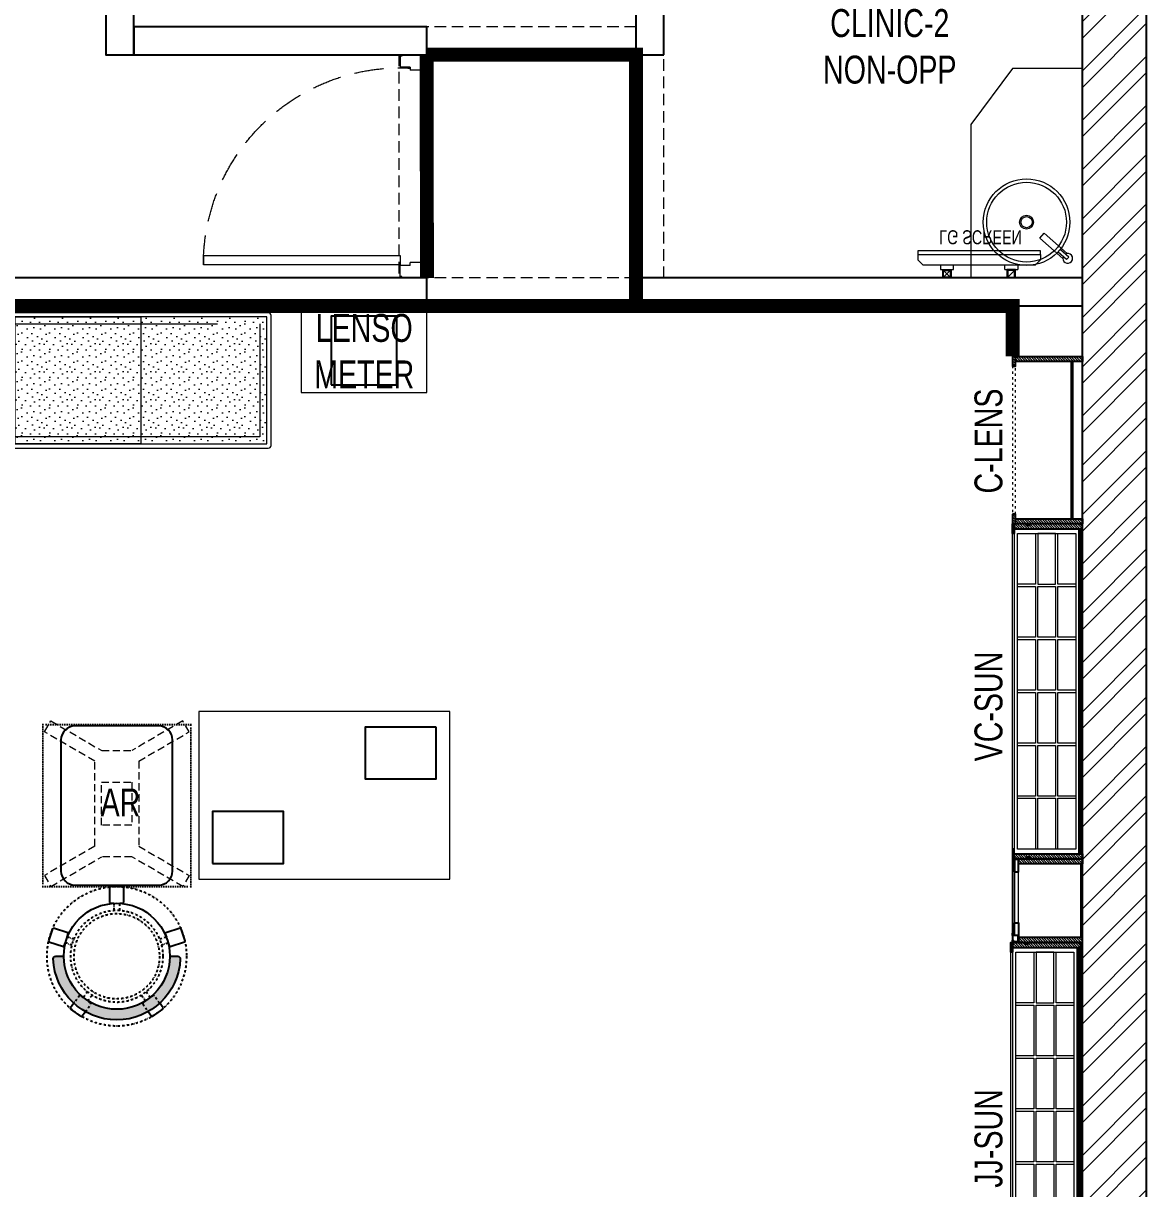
# Model space of a CAD drawing. Header units: feet. Extents: x 7095689 to 7102685, y -5286625 to -5269918.
# Drawn here: x 7098648 to 7102685, y -5277931 to -5273756 of the extents above; entities that cross this region are included whole.
import ezdxf

# ---------------------------------------------------------------- set-up
doc = ezdxf.new("R2010")
doc.units = ezdxf.units.FT
doc.header["$LTSCALE"] = 33
doc.header["$MEASUREMENT"] = 0
for name, pattern in [('a_p6_plan_L18$0$HIDDEN', [0.375, 0.25, -0.125]), ('ACAD_ISO03W100', [30, 12, -18]), ('DASHDOT2', [0.5, 0.25, -0.125, 0, -0.125]), ('DOT', [0.25, 0, -0.25]), ('HIDDEN2', [4.7624999999999975, 3.174999999999998, -1.587499999999999])]:
    doc.linetypes.add(name, pattern=pattern)
doc.layers.add('A-WALL', color=1, linetype='Continuous')
doc.layers.add('LAMINATE FINISH', color=80, linetype='Continuous')
for name, color, linetype, lineweight in [('Door', 2, 'Continuous', 13), ('Floor-Unit', 1, 'Continuous', 13), ('HATCH', 9, 'Continuous', 9), ('HIDDEN LINE', 177, 'Continuous', 0), ('LENS-DIM', 252, 'Continuous', 5), ('LENS-DOOR', 34, 'Continuous', 20), ('LENS-HATCH', 251, 'Continuous', 5), ('LENS-PARTITION', 21, 'Continuous', 25), ('LENS-TEXT', 31, 'Continuous', 5), ('LENS_CURTAIN', 5, 'a_p6_plan_L18$0$HIDDEN', 9), ('LENS_DIMENSION', 193, 'Continuous', 0), ('LK-FF&E FLOOR', 1, 'Continuous', 9), ('LK-FF&E WALL', 1, 'Continuous', 9), ('LK-FURNITURE', 13, 'Continuous', 9), ('LK-IT', 3, 'Continuous', 18), ('LK-MIRROR', 133, 'Continuous', 13), ('LK-TILES FINISH', 251, 'Continuous', 5), ('LN-ELEVATION-1', 81, 'Continuous', 25), ('LN-ELEVATION-2', 103, 'Continuous', 20), ('LN-ELEVATION-3', 125, 'Continuous', 18), ('LN-ELEVATION-4', 145, 'Continuous', 13), ('LN-ELEVATION-5', 167, 'Continuous', 5), ('LN-HATCH', 251, 'Continuous', 0), ('PLANO-TXT', 252, 'Continuous', 5), ('TV', 92, 'Continuous', 18)]:
    doc.layers.add(name, color=color, linetype=linetype, lineweight=lineweight)
doc.styles.add('LK TXT', font='GILC____.TTF', dxfattribs={"height": 100})
doc.styles.get("Standard").update_dxf_attribs({"font": 'GILC____.TTF'})
pattern_1 = [(45, (7858054.083674966, 3504049.203216764), (-4.490128060534575, 4.490128060534575), [])]
pattern_2 = [(45, (3990327.293469645, 1709214.691590092), (-4.490128060534575, 4.490128060534575), [])]

# ---------------------------------------------------------------- blocks, each defined once
blk = doc.blocks.new('A$C3e6d6f2c')
at = {"layer": 'LN-HATCH'}
h = blk.add_hatch(dxfattribs=at)
h.set_pattern_fill('ANSI32', color=256, scale=333, angle=180)
h.set_pattern_definition([(225, (-7165569.344825255, 5284771.454142875), (88.29995930067012, -88.29995930067015), []), (225, (-7165628.21146469, 5284771.454142875), (88.29995930067012, -88.29995930067015), [])])
h.paths.add_polyline_path([(4818.46439825464, -1208.60771666374), (4588.46439825464, -1208.60771666374), (4588.46439825464, -3667.607716663741), (4818.46439825464, -3667.607716663741)])
h.paths.add_polyline_path([(4807.134227598012, 11289.39228333626), (4577.134227597155, 11289.39228333626), (4577.134227597155, -923.6077166637405), (4807.134227597154, -923.6077166637405)])
at = {"layer": 'A-WALL'}
for p, q in [((4577.134227597155, -923.6077166637405), (4577.134227597155, 11289.39228333626)), ((4807.134227597154, -923.6077166637405), (4807.134227597154, 11289.39228333626))]:
    blk.add_line(p, q, dxfattribs=at)
blk = doc.blocks.new('A$C3279b96f')
at = {"layer": 'LENS-DIM', "color": 2}
blk.add_lwpolyline([(2308.735598695465, -10611.78680889215), (2308.735598695465, -748.6035301266237), (-3295.264401304536, -748.6035301256925), (-3295.264401304536, -4510.786808892153), (-3125.264401304536, -4510.786808892153), (-3125.264401304536, -5185.786808892153), (-3295.264401304536, -5185.786808892153), (-3295.264401304536, -10219.78680889215), (-3125.264401304536, -10219.78680889215), (-3125.264401304536, -10611.78680889215), (-2105.264401304536, -10611.78680889215), (-2105.264401291497, -10789.91051111743), (1545.735598698258, -10789.91051111743), (1545.735598695464, -10611.78680889215)], close=True, dxfattribs=at)
blk.add_blockref('A$C3e6d6f2c', (-2268.398628901691, -9688.179092228413), dxfattribs=at)
blk = doc.blocks.new('AR')
at = {"layer": 'LN-ELEVATION-2', "linetype": 'DOT', "lineweight": 25}
blk.add_lwpolyline([(0, 13.41378593863919), (530, 13.41378593863919), (530, 593.4137859386392), (0, 593.4137859386392)], close=True, dxfattribs=at)
at = {"layer": 'LN-ELEVATION-2', "lineweight": 25}
blk.add_lwpolyline([(465, 68.22063546301797), (465, 538.2206354630179, 0.4142135623730951), (415, 588.2206354630177), (115, 588.2206354630177, 0.4142135623730951), (65, 538.2206354630179), (65, 68.22063546301797, 0.4142135623730951), (115, 18.22063546301797), (415, 18.22063546301797, 0.4142135623730951)], format="xyb", close=True, dxfattribs=at)
at = {"layer": 'LN-ELEVATION-4', "linetype": 'HIDDEN2', "ltscale": 0.25}
for points in [[(185.8456009030342, 448.8780772723258), (5.888936847448348, 554.0078910568263), (28.48512306064368, 593.350836840691), (211.0874861851335, 486.6754184374586)], [(344.154399111867, 448.8780772762837), (524.1110631600021, 554.0078910947777), (501.5148769393563, 593.3508368753828), (318.9125138223171, 486.6754184374586)], [(211.0874861851335, 486.6754184376913), (318.9125138223171, 486.6754184376913)], [(185.8456009030342, 144.472759603057), (185.8456009030342, 448.8780772723258)], [(344.154399111867, 448.8780772762837), (344.154399111867, 144.4727595990989)], [(185.8456009030342, 144.472759603057), (5.888936847448348, 39.34294581855647), (28.48512306064368, 3.46917659e-08), (211.0874861851335, 106.6754184379242)], [(344.154399111867, 144.4727595990989), (524.1110631600021, 39.34294578060508), (501.5148769393563, 0), (318.9125138223171, 106.6754184379242)], [(318.9125138223171, 106.6754184376914), (211.0874861851335, 106.6754184376914)]]:
    blk.add_lwpolyline(points, dxfattribs=at)
blk.add_lwpolyline([(210.8456009030342, 373.9866790841333), (319.154399111867, 373.9866790841333), (319.154399111867, 219.3641577917151), (210.8456009030342, 219.3641577917151)], close=True, dxfattribs=at)
blk = doc.blocks.new('DR STOOL')
at = {"layer": 'HATCH'}
h = blk.add_hatch(dxfattribs=at)
h.set_pattern_fill('ANSI36', color=250, angle=-90.00000000000001)
h.set_pattern_definition([(315, (-227.8099174643867, 917.3997257252777), (6.173926083235043, -1.683798022700468), [7.9375, -1.587499999999999, 0, -1.587499999999999])])
edge = h.paths.add_edge_path()
edge.add_line((-190.0000000041909, 4.511094e-10), (-218.6899174675346, 4.511094e-10))
edge.add_arc((-218.6899174670689, 9.120000000388245), 9.119999999940092, 177.6119845363388, 269.9999999996136, ccw=False)
edge.add_arc((-1.8626451e-09, 3.565219e-10), 228.000000002257, 2.3880154632688004, 177.6119845367313, ccw=False)
edge.add_arc((218.6899174633436, 9.120000000497384), 9.120000000051716, -90.00000000034493, 2.3880154629299, ccw=False)
edge.add_line((218.6899174633436, 4.511094e-10), (190, 4.511094e-10))
edge.add_arc((-1.8626451e-09, 4.511094e-10), 190.000000001979, -1.27e-14, 180)
at = {"layer": 'LN-ELEVATION-1', "color": 1, "ltscale": 100}
for p, q in [((-128.6221585394814, 215.4841044476634), (-165.2704676063731, 189.0243927398114)), ((-124.7228340068832, 214.8545704018979), (-128.6221585394814, 215.4841044476634)), ((-112.6981821293011, 198.1996966340157), (-124.7228340068832, 214.8545704018979)), ((124.7553772013634, 214.9803744515593), (112.5488144652918, 198.2845540212292)), ((128.7014972954057, 215.5933048763618), (124.7553772013634, 214.9803744515593)), ((128.7014972954057, 215.5933048763618), (124.7553772013634, 214.9803744515593)), ((165.1911288509145, 188.915192311113), (128.7014972954057, 215.5933048763618)), ((165.1911288509145, 188.915192311113), (128.7014972954057, 215.5933048763618)), ((-165.2704676063731, 189.0243927398114), (-165.9069543029182, 185.0820035930228)), ((-165.9069543029182, 185.0820035930228), (-153.8003208162263, 168.3135803133482)), ((153.6734594982117, 168.4294150282658), (165.7973639420234, 185.0121775862135)), ((165.7973639420234, 185.0121775862135), (165.1911288509145, 188.915192311113)), ((165.7973639420234, 185.0121775862135), (165.1911288509145, 188.915192311113)), ((-191.2928382232785, -35.45407700946089), (-242.9550312487409, -52.24013893969095)), ((-187.9259491492994, -37.1695928365807), (-191.2928382232785, -35.45407700946089)), ((-184.1424400564283, -48.81403796559607), (-187.9259491492994, -37.1695928365807)), ((188.0651108901948, -36.96233201187715), (184.0504167033359, -49.19388854173303)), ((191.3981811110861, -35.27656588272658), (188.0651108901948, -36.96233201187715)), ((243.0100176925771, -52.21682526778022), (191.3981811110861, -35.27656588272658)), ((-242.9550312487409, -52.24013893969095), (-244.7482102331705, -55.75945052818861)), ((-244.7482102331705, -55.75945052818861), (-230.7800458371639, -98.74904560100549)), ((-173.8639617776498, -80.4479453730819), (-177.8421125086024, -68.2044548037811)), ((-175.5596735184081, -83.7759667420105), (-173.8639617776498, -80.4479453730819)), ((177.6922140880488, -68.56540505095472), (173.8739495249465, -80.1985000452405)), ((173.8739495249465, -80.1985000452405), (175.5794035866856, -83.5704969359358)), ((230.715890809428, -98.7280946081737), (244.8123673382215, -55.78040257930116)), ((244.8123673382215, -55.78040257930116), (243.0100176925771, -52.21682526778022)), ((-230.7800458371639, -98.74904560100549), (-227.2218665438704, -100.5620286722478)), ((-227.2218665438704, -100.5620286722478), (-175.5596735184081, -83.7759667420105)), ((175.5794035866856, -83.5704969359358), (227.1912401677109, -100.5107563209894)), ((227.1912401677109, -100.5107563209894), (230.715890809428, -98.7280946081737)), ((-22.72193054761737, -190.2142363802995), (-25.39390889601782, -192.886214728569)), ((-25.39390889601782, -192.886214728569), (-25.39390889601782, -247.2070584567482)), ((-10.47823652112856, -190.2142363802995), (-22.72193054761737, -190.2142363802995)), ((22.78362171910703, -190.2142363802995), (9.910054048988968, -190.2142363802995)), ((25.42475448176265, -192.8553691428751), (22.78362171910703, -190.2142363802995)), ((25.42475448176265, -247.1762128710543), (25.42475448176265, -192.8553691428751)), ((-25.39390889601782, -247.2070584567482), (-22.60096735274419, -250)), ((-22.60096735274419, -250), (22.60096735274419, -250)), ((22.60096735274419, -250), (25.42475448176265, -247.1762128710543))]:
    blk.add_line(p, q, dxfattribs=at)
at = {"layer": 'LN-ELEVATION-1', "linetype": 'DASHDOT2'}
for p, q in [((-153.8003208162263, 168.3135803133482), (-134.1093360339291, 141.0403694751003)), ((-92.92521573789418, 170.8129362839827), (-112.6981821293011, 198.1996966340157)), ((-103.4542870586738, 159.9154408004979), (-93.52748446213081, 167.0824927485227)), ((-93.52748446213081, 167.0824927485227), (-92.92521573789418, 170.8129362839827)), ((112.5488144652918, 198.2845540212292), (92.69529851106927, 171.1294289919315)), ((92.69529851106927, 171.1294289919315), (93.26858203159645, 167.4385604566923)), ((93.26858203159645, 167.4385604566923), (103.6608748426661, 159.8406005539291)), ((133.7372852512635, 141.1612321265929), (153.6734594982117, 168.4294150282658)), ((-134.1093360339291, 141.0403694751003), (-130.4219571123831, 140.4450534014686)), ((-130.4219571123831, 140.4450534014686), (-119.9844727469608, 147.9808124662595)), ((-119.9844727469608, 147.9808124662595), (-105.3687285655178, 126.9741353208374)), ((-88.15393704269081, 139.4771787207864), (-103.4542870586738, 159.9154408004979)), ((103.6608748426661, 159.8406005539291), (88.19885099539533, 139.4487815762331)), ((105.4096150295809, 126.94019481352), (120.1194891873747, 147.8074627162714)), ((120.1194891873747, 147.8074627162714), (130.0033113472163, 140.5812532722048)), ((130.0033113472163, 140.5812532722048), (133.7372852512635, 141.1612321265929)), ((-159.954806596972, -40.49024384317454), (-184.1424400564283, -48.81403796559607)), ((184.0504167033359, -49.19388854173303), (159.8786162491887, -40.79004861696012)), ((-177.8421125086024, -68.2044548037811), (-153.4148110738024, -60.73628028803068)), ((153.3006618716754, -61.02382378749462), (177.6922140880488, -68.56540505095472)), ((-10.92024635523557, -164.6382343793375), (-10.47823652112856, -190.2142363802995)), ((9.910054048988968, -190.2142363802995), (10.35584833659231, -164.674698740353))]:
    blk.add_line(p, q, dxfattribs=at)
at = {"layer": 'LN-ELEVATION-1', "color": 1, "ltscale": 100}
blk.add_lwpolyline([(-190.0000000023283, 0), (-218.6899174656719, 0, -0.4264743413925903), (-227.8019973598421, 9.5, -0.959166304662544), (227.8019973593764, 9.5, -0.4264743413925903), (218.6899174647406, 0), (190.0000000013969, 0)], format="xyb", dxfattribs=at)
at = {"layer": 'LN-ELEVATION-1', "linetype": 'DASHDOT2'}
for radius in [250, 165, 153]:
    blk.add_circle((0, 0), radius, dxfattribs=at)
at = {"layer": 'LN-ELEVATION-1', "color": 1, "ltscale": 100}
blk.add_circle((0, 0), 190, dxfattribs=at)
blk = doc.blocks.new('A$C2242eb7d')
at = {"layer": 'LN-ELEVATION-1'}
for points in [[(55.5, 851), (55.5, 596), (241.5, 596), (241.5, 851)], [(544.5, 49), (544.5, 304), (358.5, 304), (358.5, 49)]]:
    blk.add_lwpolyline(points, close=True, dxfattribs=at)
at = {"layer": 'LN-ELEVATION-2'}
blk.add_lwpolyline([(0, 0), (600, 0), (600, 900), (0, 900)], close=True, dxfattribs=at)
blk = doc.blocks.new('rtf')
at = {"color": 0, "linetype": 'ByBlock', "lineweight": -2}
for p, q in [((16412.5253540573, -172798.8148984113), (16452.40026456733, -172798.8148984113)), ((16412.5253540573, -172810.8148984113), (16412.5253540573, -172798.8148984113)), ((16425.26329468148, -172793.1007600746), (16535.26329468148, -172793.1007600746)), ((16535.26329468148, -172793.1007600746), (16535.26329468148, -172817.1007600746)), ((16412.5253540573, -172810.8148984113), (16452.40026456733, -172810.8148984113)), ((16425.26329468148, -172817.1007600746), (16535.26329468148, -172817.1007600746))]:
    blk.add_line(p, q, dxfattribs=at)
for centre, radius, start, end in [((16412.5253540573, -172805.1007600746), 17.5, 21.05058810897431, 340.9421780194656), ((16444.53660690578, -172804.8148984114), 9.891264419597851, 322.656233941354, 37.34376605891414)]:
    blk.add_arc(centre, radius, start, end, dxfattribs=at)
blk = doc.blocks.new('dsg')
at = {"color": 0, "linetype": 'ByBlock', "lineweight": -2}
for radius in [155, 143, 25, 20]:
    blk.add_circle((11491.5035008227, -171102.5847399924), radius, dxfattribs=at)
blk.add_blockref('rtf', (-5117.472106590168, 1702.9323767405), dxfattribs=at)
blk = doc.blocks.new('CLINIC SCREEN')
at = {"layer": 'TV'}
for p, q in [((-103.1090284836336, 42.85441964946222), (-127.4114311772946, 18.55201695591665)), ((-127.4114311772946, 42.85441964946222), (-103.1090284836336, 18.55201695591665)), ((102.7052824410566, 42.85441964946222), (127.007685134602, 18.55201695591665))]:
    blk.add_line(p, q, dxfattribs=at)
at = {"layer": 'TV', "ltscale": 12}
for p, q in [((-220.0000000000082, -19.41163062257681), (-200.5883693773149, 0)), ((200.5883693773149, 0), (-200.5883693773149, 0)), ((-138.5315413423604, 0), (-138.5315413423604, 15.514207008644)), ((-138.5315413423604, 15.514207008644), (-91.98892031613741, 15.514207008644)), ((-91.98892031613741, 15.514207008644), (-91.98892031613741, 0)), ((91.98892031610741, 15.514207008644), (91.98892031610741, 0)), ((91.98892031610741, 15.514207008644), (138.5315413423595, 15.514207008644)), ((138.5315413423595, 0), (138.5315413423595, 15.514207008644)), ((219.9999999999918, -19.41163062257681), (200.5883693773149, 0)), ((-220.0000000000082, -38.82326124538668), (-220.0000000000082, -19.41163062257681)), ((219.9999999999918, -38.82326124538668), (219.9999999999918, -19.41163062257681))]:
    blk.add_line(p, q, dxfattribs=at)
at = {"layer": 'TV'}
for points in [[(-130.4492315140169, 15.51421661919448), (-100.0712281470269, 15.51421661919448), (-100.0712281470269, 45.89221998606814), (-130.4492315140169, 45.89221998606814)], [(-127.4114311772946, 18.55201695591665), (-103.1090284836336, 18.55201695591665), (-103.1090284836336, 42.85441964946222), (-127.4114311772946, 42.85441964946222)], [(130.0454854713243, 15.51421661919448), (99.66748210433435, 15.51421661919448), (99.66748210433435, 45.89221998606814), (130.0454854713243, 45.89221998606814)], [(127.007685134602, 18.55201695591665), (102.7052824410566, 18.55201695591665), (102.7052824410566, 42.85441964946222), (127.007685134602, 42.85441964946222)]]:
    blk.add_lwpolyline(points, close=True, dxfattribs=at)
at = {"layer": 'TV', "ltscale": 12}
blk.add_lwpolyline([(-220.0000000000082, -51.71278328332107), (-220.0000000000082, -38.82326124538668), (219.9999999999918, -38.82326124538668), (219.9999999999918, -51.71278328332107)], close=True, dxfattribs=at)
at = {"layer": 'Floor-Unit', "color": 0, "ltscale": 2, "insert": (5.199680584678389, -100.4085774972336), "char_height": 50, "attachment_point": 5}
blk.add_mtext_dynamic_manual_height_columns('LG SCREEN', width=466.4796511627907, gutter_width=12.5, heights=[0], dxfattribs=at)
blk = doc.blocks.new('*U45')
at = {"layer": 'LENS-DOOR'}
for p, q in [((548116.7076971962, 1779282.510246987), (548116.707697189, 1778576.954692886)), ((548116.7076971962, 1779282.510246987), (548150.0410305356, 1779282.510246972)), ((548150.0410305083, 1778576.954692871), (548150.0410305356, 1779282.510246972)), ((547397.2632527337, 1778571.399137374), (547402.8188082702, 1778571.399137349)), ((547397.2632527086, 1778481.319138751), (547397.2632527337, 1778571.399137374)), ((547402.818808275, 1778576.954692925), (547441.7076971763, 1778576.954692916)), ((547402.8188082702, 1778571.399137349), (547402.818808275, 1778576.954692925)), ((547441.7076971614, 1778540.843581872), (547441.7076971763, 1778576.954692916)), ((548116.707697189, 1778576.954692886), (548150.0410305083, 1778576.954692871)), ((548191.7076972028, 1778576.954692906), (548152.8188082918, 1778576.954692871)), ((548152.8188082817, 1778540.843581833), (548152.8188082918, 1778576.954692871)), ((548191.7076971926, 1778571.399137329), (548191.7076972028, 1778576.954692906)), ((548197.263252737, 1778571.399137329), (548191.7076971926, 1778571.399137329)), ((548197.2632527245, 1778481.319138741), (548197.263252737, 1778571.399137329)), ((547441.7076971614, 1778540.843581872), (547452.818808277, 1778540.843581852)), ((547452.8188082745, 1778475.76358321), (547452.818808277, 1778540.843581852)), ((548141.7076971859, 1778475.763583145), (548141.707697171, 1778540.843581803)), ((548152.8188082817, 1778540.843581833), (548141.707697171, 1778540.843581803)), ((547397.2632527086, 1778481.319138751), (547402.8188082726, 1778481.319138751)), ((547402.8188082726, 1778475.763583219), (547402.8188082726, 1778481.319138751)), ((547402.8188082726, 1778475.763583219), (547452.8188082745, 1778475.76358321)), ((548191.7076971777, 1778475.763583165), (548141.7076971859, 1778475.763583145)), ((548191.7076971777, 1778475.763583165), (548191.7076971777, 1778481.319138742)), ((548197.2632527245, 1778481.319138741), (548191.7076971777, 1778481.319138742))]:
    blk.add_line(p, q, dxfattribs=at)
at = {"layer": 'LENS-DOOR', "color": 7, "linetype": 'HIDDEN2'}
blk.add_ellipse((548150.0410305083, 1778576.954692871), major_axis=(-705.5555555628039, 0.0036726422526682), ratio=0.9999999979146821, start_param=-1.570791121506941, end_param=0.0512086788949202, dxfattribs=at)
blk = doc.blocks.new('VC HD 1200')
at = {"layer": 'LN-HATCH', "ltscale": 0.5}
h = blk.add_hatch(dxfattribs=at)
h.set_pattern_fill('ANSI31', color=256, scale=2)
h.set_pattern_definition([(45, (3760859.752907088, 1795248.935917533), (-4.490128060534575, 4.490128060534575), [])])
h.paths.add_polyline_path([(-1200, 250), (-1200, 60), (-1194, 60), (-1194, 50), (-1200, 50), (-1200, 6), (-1182, 6), (-1182, 250)])
h = blk.add_hatch(dxfattribs=at)
h.set_pattern_fill('ANSI31', color=256, scale=2)
h.set_pattern_definition(pattern_1)
h.paths.add_polyline_path([(0, 250), (0, 60), (-6, 60), (-6, 50), (0, 50), (0, 6), (-18, 6), (-18, 250)])
h = blk.add_hatch(dxfattribs=at)
h.set_pattern_fill('ANSI31', color=256, scale=2)
h.set_pattern_definition([(45, (7858047.083674965, 3504049.203216764), (-4.490128060534575, 4.490128060534575), [])])
h.paths.add_polyline_path([(-1165, 6), (-1165, 0), (-1200, 0), (-1200, 6)])
h = blk.add_hatch(dxfattribs=at)
h.set_pattern_fill('ANSI31', color=256, scale=2)
h.set_pattern_definition(pattern_1)
h.paths.add_polyline_path([(-28, 6), (-28, 0), (0, 0), (0, 6)])
at = {"layer": 'LN-ELEVATION-1', "ltscale": 0.5}
for points in [[(-1200, 250), (-1200, 60), (-1194, 60), (-1194, 50), (-1200, 50), (-1200, 6), (-1182, 6), (-1182, 250)], [(-18, 238), (-1182, 238), (-1182, 244), (-18, 244)], [(0, 250), (0, 60), (-6, 60), (-6, 50), (0, 50), (0, 6), (-18, 6), (-18, 250)], [(-1165, 6), (-1165, 0), (-1200, 0), (-1200, 6)], [(-35, 6), (-35, 0), (0, 0), (0, 6)]]:
    blk.add_lwpolyline(points, close=True, dxfattribs=at)
at = {"layer": 'LN-ELEVATION-3', "ltscale": 0.5}
for p, q in [((-1182, 250), (-18, 250)), ((-1165, 6), (-35, 6)), ((-35, 0), (-1165, 0))]:
    blk.add_line(p, q, dxfattribs=at)
for points in [[(-1165.000000000465, 226), (-35, 226), (-35, 18), (-1165.000000000465, 18)], [(-1165.000000000465, 226), (-983.3333333334886, 226), (-983.3333333334886, 162), (-1165.000000000465, 162)], [(-975.3333333334886, 226), (-793.6666666665112, 226), (-793.6666666665112, 162), (-975.3333333334886, 162)], [(-785.6666666665112, 226), (-603.9999999995342, 226), (-603.9999999995342, 162), (-785.6666666665112, 162)], [(-595.9999999995342, 226), (-414.3333333325572, 226), (-414.3333333325572, 162), (-595.9999999995342, 162)], [(-406.3333333325572, 226), (-224.6666666655801, 226), (-224.6666666655801, 162), (-406.3333333325572, 162)], [(-216.6666666655801, 226), (-34.99999999860302, 226), (-34.99999999860302, 162), (-216.6666666655801, 162)], [(-1165.000000000465, 90), (-983.3333333334886, 90), (-983.3333333334886, 154), (-1165.000000000465, 154)], [(-975.3333333334886, 154), (-793.6666666665112, 154), (-793.6666666665112, 90), (-975.3333333334886, 90)], [(-785.6666666665112, 154), (-603.9999999995342, 154), (-603.9999999995342, 90), (-785.6666666665112, 90)], [(-595.9999999995342, 154), (-414.3333333325572, 154), (-414.3333333325572, 90), (-595.9999999995342, 90)], [(-406.3333333325572, 154), (-224.6666666655801, 154), (-224.6666666655801, 90), (-406.3333333325572, 90)], [(-216.6666666655801, 154), (-34.99999999860302, 154), (-34.99999999860302, 90), (-216.6666666655801, 90)], [(-1165.000000000465, 82), (-983.3333333334886, 82), (-983.3333333334886, 18), (-1165.000000000465, 18)], [(-975.3333333334886, 82), (-793.6666666665112, 82), (-793.6666666665112, 18), (-975.3333333334886, 18)], [(-785.6666666665112, 82), (-603.9999999995342, 82), (-603.9999999995342, 18), (-785.6666666665112, 18)], [(-595.9999999995342, 82), (-414.3333333325572, 82), (-414.3333333325572, 18), (-595.9999999995342, 18)], [(-406.3333333325572, 82), (-224.6666666655801, 82), (-224.6666666655801, 18), (-406.3333333325572, 18)], [(-216.6666666655801, 82), (-34.99999999860302, 82), (-34.99999999860302, 18), (-216.6666666655801, 18)]]:
    blk.add_lwpolyline(points, close=True, dxfattribs=at)
blk = doc.blocks.new('MIRROR')
at = {"layer": 'LN-HATCH', "ltscale": 0.5}
h = blk.add_hatch(dxfattribs=at)
h.set_pattern_fill('ANSI31', color=256, scale=2)
h.set_pattern_definition([(45, (4060433.741624544, 1708720.786904081), (-4.490128060534575, 4.490128060534575), [])])
h.paths.add_polyline_path([(212.944788963403, 101.3407590774622), (230.944788963403, 101.3407590774622), (230.944788963403, -127.6592409225377), (212.944788963403, -127.6592409225377)])
h.paths.add_polyline_path([(230.944788963403, 95.34075907746227), (494.9447889634027, 95.34075907746227), (494.9447889634027, 101.3407590774622), (230.944788963403, 101.3407590774622)])
h.paths.add_polyline_path([(512.9447889634027, 101.3407590774622), (494.9447889634027, 101.3407590774622), (494.9447889634027, -127.6592409225377), (512.9447889634027, -127.6592409225377)])
at = {"layer": 'Defpoints'}
blk.add_lwpolyline([(512.9447889634027, 101.3407590774622), (212.944788963403, 101.3407590774622), (212.944788963403, -148.6592409225377), (512.9447889634027, -148.6592409225377)], close=True, dxfattribs=at)
at = {"layer": 'LN-ELEVATION-1'}
for points in [[(212.944788963403, 101.3407590774622), (230.944788963403, 101.3407590774622), (230.944788963403, -127.6592409225377), (212.944788963403, -127.6592409225377)], [(230.944788963403, 95.34075907746227), (494.9447889634027, 95.34075907746227), (494.9447889634027, 101.3407590774622), (230.944788963403, 101.3407590774622)], [(512.9447889634027, 101.3407590774622), (494.9447889634027, 101.3407590774622), (494.9447889634027, -127.6592409225377), (512.9447889634027, -127.6592409225377)], [(259.944788963403, -141.6592409225377), (259.944788963403, -127.6592409225377), (214.944788963403, -127.6592409225377), (214.944788963403, -148.6592409225377), (223.944788963403, -148.6592409225377), (223.944788963403, -147.1592409225377), (216.444788963403, -147.1592409225377), (216.444788963403, -141.6592409225377)], [(442.944788963403, -141.6592409225377), (442.944788963403, -127.6592409225377), (487.9447889634028, -127.6592409225377), (487.9447889634028, -148.6592409225377), (478.9447889634026, -148.6592409225377), (478.9447889634026, -147.1592409225377), (486.4447889634027, -147.1592409225377), (486.4447889634027, -141.6592409225377)], [(504.944788963403, -148.6592409225377), (504.944788963403, -147.1592409225377), (509.444788963403, -147.1592409225377), (509.444788963403, -129.1592409225377), (487.9447889634028, -129.1592409225377), (487.9447889634028, -127.6592409225377), (510.9447889634028, -127.6592409225377), (510.9447889634028, -148.6592409225377)]]:
    blk.add_lwpolyline(points, close=True, dxfattribs=at)
at = {"layer": 'LN-ELEVATION-2', "color": 4, "lineweight": 0}
blk.add_lwpolyline([(216.444788963403, -141.6592409225377), (486.4447889634027, -141.6592409225377), (486.4447889634027, -147.1592409225377), (216.444788963403, -147.1592409225377)], close=True, dxfattribs=at)
at = {"layer": 'LN-ELEVATION-2'}
blk.add_lwpolyline([(259.944788963403, -141.6592409225377), (442.944788963403, -141.6592409225377), (442.944788963403, -127.6592409225377), (259.944788963403, -127.6592409225377)], close=True, dxfattribs=at)
at = {"layer": 'LN-ELEVATION-4', "ltscale": 0.5}
blk.add_line((478.9447889634026, -148.6592409225377), (223.944788963403, -148.6592409225377), dxfattribs=at)
blk = doc.blocks.new('CLENS 600')
at = {"layer": 'LN-HATCH', "ltscale": 0.5}
h = blk.add_hatch(dxfattribs=at)
h.set_pattern_fill('ANSI31', color=256, scale=2)
h.set_pattern_definition(pattern_2)
h.paths.add_polyline_path([(-600, 0), (-582, 0), (-582, -240), (-600, -240)])
h = blk.add_hatch(dxfattribs=at)
h.set_pattern_fill('ANSI31', color=256, scale=2)
h.set_pattern_definition([(45, (3975657.572909575, 1709214.691590092), (-4.490128060534575, 4.490128060534575), [])])
h.paths.add_polyline_path([(-18, 0), (0, 0), (0, -240), (-18, -240)])
h = blk.add_hatch(dxfattribs=at)
h.set_pattern_fill('ANSI31', color=256, scale=2)
h.set_pattern_definition([(45, (3990252.293469645, 1709214.691590092), (-4.490128060534575, 4.490128060534575), [])])
h.paths.add_polyline_path([(-582, -40), (-18, -40), (-18, -34), (-582, -34)])
h = blk.add_hatch(dxfattribs=at)
h.set_pattern_fill('ANSI31', color=256, scale=2)
h.set_pattern_definition(pattern_2)
h.paths.add_polyline_path([(-600, -250), (-565, -250), (-565, -240), (-600, -240)])
h = blk.add_hatch(dxfattribs=at)
h.set_pattern_fill('ANSI31', color=256, scale=2)
h.set_pattern_definition([(45, (3990177.293469646, 1709214.691590092), (-4.490128060534575, 4.490128060534575), [])])
h.paths.add_polyline_path([(-35, -250), (0, -250), (0, -240), (-35, -240)])
at = {"layer": 'HIDDEN LINE', "linetype": 'ACAD_ISO03W100', "ltscale": 0.02}
for p, q in [((-35, -240), (-565, -240)), ((-565, -250), (-35, -250))]:
    blk.add_line(p, q, dxfattribs=at)
at = {"layer": 'LN-ELEVATION-1', "ltscale": 0.5}
for points in [[(-600, 0), (-582, 0), (-582, -240), (-600, -240)], [(-18, 0), (0, 0), (0, -240), (-18, -240)], [(-582, -40), (-18, -40), (-18, -34), (-582, -34)], [(-600, -250), (-565, -250), (-565, -240), (-600, -240)], [(-35, -250), (0, -250), (0, -240), (-35, -240)]]:
    blk.add_lwpolyline(points, close=True, dxfattribs=at)
at = {"layer": 'LN-ELEVATION-4'}
blk.add_line((-18, 0), (-582, 0), dxfattribs=at)
blk = doc.blocks.new('LENSOMETER')
at = {"layer": 'LN-ELEVATION-1'}
blk.add_lwpolyline([(107.5, 27), (342.5, 27), (342.5, 273), (107.5, 273)], close=True, dxfattribs=at)
at = {"layer": 'LN-ELEVATION-2'}
blk.add_lwpolyline([(0, 300), (0, 0), (450, 0), (450, 300)], close=True, dxfattribs=at)
blk = doc.blocks.new('3 seater Bench 1385')
at = {"layer": 'LENS-HATCH', "lineweight": 0}
h = blk.add_hatch(dxfattribs=at)
h.set_pattern_fill('STIP1', color=177, scale=100, angle=269.9999999999999, pattern_type=2)
h.set_pattern_definition([(270, (6617025.245374651, -170439.1063060568), (100, -1.516e-13), [0, -100]), (270, (6617009.245374652, -170451.1063060568), (100, -1.516e-13), [0, -100]), (270, (6616985.245374652, -170446.1063060568), (100, -1.516e-13), [0, -100]), (270, (6616962.245374652, -170481.1063060568), (100, -1.516e-13), [0, -100]), (270, (6616998.245374652, -170478.1063060568), (100, -1.516e-13), [0, -100]), (270, (6617022.245374652, -170505.1063060568), (100, -1.516e-13), [0, -100]), (270, (6617029.245374651, -170470.1063060568), (100, -1.516e-13), [0, -100]), (270, (6616988.245374651, -170512.1063060568), (100, -1.516e-13), [0, -100]), (270, (6616956.245374652, -170507.1063060568), (100, -1.516e-13), [0, -100]), (270, (6616941.245374651, -170433.1063060568), (100, -1.516e-13), [0, -100]), (270, (6616961.245374652, -170451.1063060568), (100, -1.516e-13), [0, -100]), (270, (6616942.245374652, -170465.1063060568), (100, -1.516e-13), [0, -100]), (270, (6617006.245374652, -170526.1063060568), (100, -1.516e-13), [0, -100]), (270, (6616981.245374652, -170494.1063060568), (100, -1.516e-13), [0, -100]), (270, (6617014.245374652, -170486.1063060568), (100, -1.516e-13), [0, -100]), (270, (6617005.245374651, -170503.1063060568), (100, -1.516e-13), [0, -100]), (270, (6616978.245374651, -170467.1063060568), (100, -1.516e-13), [0, -100]), (270, (6617032.245374652, -170495.1063060568), (100, -1.516e-13), [0, -100]), (270, (6616973.245374651, -170526.1063060568), (100, -1.516e-13), [0, -100]), (270, (6616943.245374651, -170523.1063060568), (100, -1.516e-13), [0, -100])])
h.paths.add_polyline_path([(677.5000000004657, 227.5), (225.8333333334885, 227.5), (225.8333333334885, -227.5), (677.5000000004657, -227.5)])
h.paths.add_polyline_path([(-225.8333333334885, 227.5), (225.8333333334885, 227.5), (225.8333333334885, -227.5), (-225.8333333334885, -227.5)])
h.paths.add_polyline_path([(-677.5000000004657, 227.5), (-225.8333333334885, 227.5), (-225.8333333334885, -227.5), (-677.5000000004657, -227.5)])
at = {"layer": 'LN-ELEVATION-2', "ltscale": 0.5}
for points in [[(-677.5000000004657, 227.5), (-225.8333333334885, 227.5), (-225.8333333334885, -227.5), (-677.5000000004657, -227.5)], [(-225.8333333334885, 227.5), (225.8333333334885, 227.5), (225.8333333334885, -227.5), (-225.8333333334885, -227.5)], [(677.5000000004657, 227.5), (225.8333333334885, 227.5), (225.8333333334885, -227.5), (677.5000000004657, -227.5)]]:
    blk.add_lwpolyline(points, close=True, dxfattribs=at)
at = {"layer": 'LN-ELEVATION-5', "ltscale": 0.5}
blk.add_lwpolyline([(682.4999999995343, 242.5), (-682.5000000004655, 242.5, 0.4142135623730951), (-692.5000000004655, 232.5), (-692.5000000004655, -232.5, 0.4142135623730951), (-682.5000000004655, -242.5), (682.4999999995343, -242.5, 0.4142135623730951), (692.4999999995343, -232.5), (692.4999999995343, 232.5, 0.4142135623730951)], format="xyb", close=True, dxfattribs=at)
blk.add_lwpolyline([(677.4999999995343, 227.5), (-677.5000000004657, 227.5), (-677.5000000004657, -227.5), (677.4999999995343, -227.5)], close=True, dxfattribs=at)
at = {"layer": 'LN-ELEVATION-5', "linetype": 'HIDDEN2', "ltscale": 11}
blk.add_lwpolyline([(-652.5000000004657, 202.5), (652.5000000004657, 202.5), (652.5000000004657, -202.5), (-652.5000000004657, -202.5)], close=True, dxfattribs=at)

msp = doc.modelspace()

# ---------------------------------------------------------------- linework, layer by layer
at = {"layer": 'LAMINATE FINISH', "color": 85, "linetype": 'ACAD_ISO03W100', "ltscale": 0.05, "const_width": 50}
for points in [[(7100093.659702984, -5273868.314394124), (7100094.428591811, -5274668.314394149)], [(7097443.659702983, -5274768.314394149), (7101843.659702983, -5274768.314394149)]]:
    msp.add_lwpolyline(points, dxfattribs=at)
at = {"layer": 'LENS-PARTITION'}
for points in [[(7099043.659702983, -5273868.314394149), (7099043.659702983, -5272268.314394149), (7098943.659702984, -5272268.314394149), (7098943.659702984, -5273868.314394149)], [(7100943.659702984, -5273868.314394149), (7100943.659702984, -5272268.314394149), (7100843.659702984, -5272268.314394149), (7100843.659702984, -5273868.314394149)], [(7100093.659702984, -5273768.314394149), (7099043.659702983, -5273768.314394149), (7099043.659702983, -5273868.314394149), (7100093.659702984, -5273868.314394149)], [(7100093.659702984, -5274668.314394149), (7096843.659702983, -5274668.314394149), (7096843.659702983, -5274768.314394149), (7100093.659702984, -5274768.314394149)], [(7102443.659702984, -5274668.314394149), (7100843.659702984, -5274668.314394149), (7100843.659702984, -5274768.314394149), (7102443.659702984, -5274768.314394149)]]:
    msp.add_lwpolyline(points, close=True, dxfattribs=at)
at = {"layer": 'LENS_CURTAIN', "ltscale": 5}
for points in [[(7100843.659702984, -5273768.314394149), (7100093.659702984, -5273768.314394149), (7100093.659702984, -5273868.314394149), (7100843.659702984, -5273868.314394149)], [(7099993.659702984, -5273868.314394149), (7099993.659702984, -5274668.314394149), (7100093.659702984, -5274668.314394149), (7100093.659702984, -5273868.314394149)], [(7100943.659702984, -5274668.314394149), (7100943.659702984, -5273868.314394149), (7100843.659702984, -5273868.314394149), (7100843.659702984, -5274668.314394149)], [(7100843.659702984, -5274668.314394149), (7100093.659702984, -5274668.314394149), (7100093.659702984, -5274768.314394149), (7100843.659702984, -5274768.314394149)]]:
    msp.add_lwpolyline(points, close=True, dxfattribs=at)
at = {"layer": 'LENS_DIMENSION'}
msp.add_lwpolyline([(7100843.659702984, -5273868.314394149), (7100843.659702984, -5273868.314394149), (7100843.659702984, -5273768.314394149), (7100843.659702984, -5273768.314394149)], close=True, dxfattribs=at)
at = {"layer": 'LK-FURNITURE'}
msp.add_lwpolyline([(7102043.659702984, -5274668.314394149), (7102443.659702984, -5274668.314394149), (7102443.659702984, -5273918.314394149), (7102193.659702984, -5273918.314394149), (7102043.659702984, -5274118.314394148)], close=True, dxfattribs=at)
at = {"layer": 'LK-MIRROR', "linetype": 'ACAD_ISO03W100', "ltscale": 0.05, "const_width": 50}
msp.add_lwpolyline([(7102193.659702984, -5274948.997672915), (7102193.659702984, -5274768.314394149), (7101843.659702983, -5274768.314394149)], dxfattribs=at)
at = {"layer": 'LK-TILES FINISH', "color": 212, "linetype": 'ACAD_ISO03W100', "ltscale": 0.05, "const_width": 50}
msp.add_lwpolyline([(7100843.659702984, -5274768.314394149), (7100843.659702984, -5273868.314394149), (7100093.659702984, -5273868.314394124)], dxfattribs=at)

# ---------------------------------------------------------------- block references
at = {"layer": 'Door', "xscale": -1, "rotation": 90}
msp.add_blockref('*U45', (8878575.74773055, -4726471.051141417), dxfattribs=at)
at = {"layer": 'LENS-DIM', "color": 2}
msp.add_blockref('A$C3279b96f', (7100134.924104287, -5271519.710864022), dxfattribs=at)
at = {"layer": 'LENS_DIMENSION', "rotation": 90}
msp.add_blockref('A$C2242eb7d', (7100176.550218665, -5276821.497672914), dxfattribs=at)
at = {"layer": 'LK-FF&E FLOOR'}
for name, p in [('3 seater Bench 1385', (7098843.553105791, -5275035.443883724)), ('LENSOMETER', (7099643.659702984, -5275078.11832138))]:
    msp.add_blockref(name, p, dxfattribs=at)
at = {"layer": 'LK-FF&E FLOOR', "rotation": 179.9999999998163}
for name, p in [('AR', (7099247.797141377, -5276254.935953012)), ('DR STOOL', (7098982.797141376, -5277098.349738951))]:
    msp.add_blockref(name, p, dxfattribs=at)
at = {"layer": 'LK-FF&E WALL', "rotation": 270}
for name, p in [('CLENS 600', (7102443.659702984, -5275548.997672914)), ('VC HD 1200', (7102193.659702984, -5276748.997672914)), ('MIRROR', (7102342.318943906, -5276536.052883951)), ('VC HD 1200', (7102187.659702981, -5278248.997672915))]:
    msp.add_blockref(name, p, dxfattribs=at)
at = {"layer": 'LK-IT', "xscale": -1, "rotation": 180}
msp.add_blockref('CLINIC SCREEN', (7102073.514594662, -5274622.422174163), dxfattribs=at)
at = {"layer": 'LN-ELEVATION-3', "rotation": 138.8441725848134}
msp.add_blockref('dsg', (6998291.688753869, -5410857.965369616), dxfattribs=at)

# ---------------------------------------------------------------- texts
at = {"layer": 'LENS-TEXT', "color": 0, "linetype": 'Continuous', "ltscale": 3, "char_height": 100, "attachment_point": 5, "style": 'LK TXT'}
for s, width, gutter_width, insert in [('CLINIC-2\\PNON-OPP', 730.5073781448633, 0.9999999999999992, (7101753.462388649, -5273839.082988977)), ('LENSO\\PMETER', 353.0555573365615, 0.5, (7099869.759698265, -5274930.511099575)), ('AR', 237.4408088319178, 12.5, (7098996.214392741, -5276547.247276477))]:
    msp.add_mtext_dynamic_manual_height_columns(s, width=width, gutter_width=gutter_width, heights=[0], dxfattribs=dict(at, insert=insert))
at = {"layer": 'PLANO-TXT', "linetype": 'Continuous', "ltscale": 3, "char_height": 100, "width": 149.546511627907, "attachment_point": 5, "rotation": 90.00000000000007, "style": 'LK TXT'}
for s, insert in [('C-LENS', (7102107.808603313, -5275252.421582336, -23744.04052932372)), ('VC-SUN', (7102107.808603313, -5276203.67062791, -23744.04052932372)), ('JJ-SUN', (7102107.808603313, -5277750.921582336, -23744.04052932372))]:
    msp.add_mtext(s, dxfattribs=dict(at, insert=insert))

doc.saveas('drawing.dxf')
